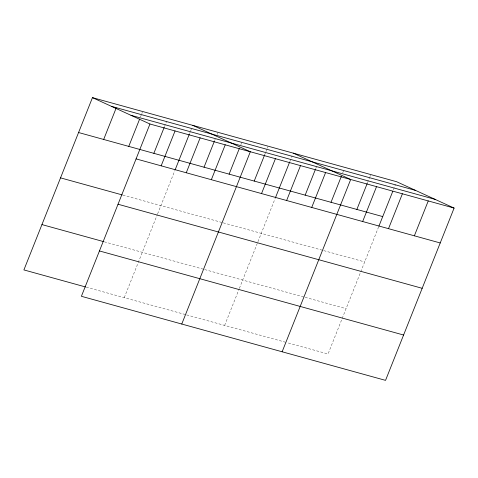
<?xml version="1.0" encoding="UTF-8"?>
<svg xmlns="http://www.w3.org/2000/svg" width="478" height="478" viewBox="0 0 478 478"><rect width="100%" height="100%" fill="white"/><g stroke="black" fill="none" stroke-linecap="round" stroke-linejoin="round"><path stroke-width="0.36" stroke-dasharray="2.39 1.79" d="M140.466 116.985L141.554 114.248M141.829 113.561L142.372 112.193M164.468 126.652L166.649 121.185M124.268 297.663L157.346 214.538M157.621 213.851L174.846 170.568M189.563 133.589L190.375 131.54M190.65 130.853L191.738 128.116M214.652 140.526L215.196 139.158M217.102 134.372L217.645 133.004M240.834 144.726L241.922 141.99M264.567 155.081L265.654 152.345M265.923 151.657L267.017 148.921M267.286 148.24L267.829 146.871M224.636 325.404L239.125 288.993M239.4 288.312L275.214 198.31M289.931 161.331L292.106 155.858M315.779 168.477L316.597 166.428M342.72 172.887L343.813 170.15M367.486 182.769L369.661 177.296M369.936 176.609L370.48 175.247M378.624 226.895L328.045 353.989L287.111 342.672M393.34 189.915L395.515 184.442M122.906 195.108L222.557 222.646M223.274 222.85L323.026 250.418M323.743 250.615L364.678 261.932M104.318 241.82L203.969 269.365M204.686 269.562L304.438 297.137M305.155 297.334L346.09 308.645M86.273 287.164L185.924 314.709M186.641 314.906L286.394 342.475"/><path stroke-width="0.72" d="M454.1 208.079L149.955 124.011L81.397 296.294L385.543 380.363L454.1 208.079L396.603 181.706L92.457 97.637L23.9 269.921L85.556 286.967M103.672 139.457L116.19 107.998M128.761 146.393L139.648 119.034M153.856 153.33L164.199 127.339M161.164 165.83L175.05 130.948M175.115 169.881L189.288 134.276M186.259 172.767L200.139 137.879M204.04 167.198L214.383 141.207M211.348 179.698L225.234 144.816M229.129 174.135L239.472 148.144M181.765 324.036L250.323 151.753L192.825 125.379M254.218 181.072L264.567 155.081M261.532 193.572L275.418 158.69M275.483 197.623L289.656 162.018M286.627 200.509L300.507 165.621M305.167 195.155L315.51 169.158M311.716 207.44L325.602 172.558M331.015 202.296L341.364 176.304M282.134 351.778L350.691 179.495L293.193 153.121M356.869 209.442L367.212 183.45M362.659 221.523L376.545 186.641M378.893 226.208L392.791 191.284M388.512 228.669L402.398 193.787M414.366 235.815L428.246 200.933M111.434 106.343L415.579 190.405M130.984 115.312L435.123 199.374M78.577 132.526L382.723 216.588M136.075 158.893L440.22 242.961M60.533 177.864L122.189 194.905M118.03 204.237L422.176 288.3M41.945 224.582L103.601 241.623M99.442 250.95L403.581 335.018M92.457 97.637L149.955 124.011"/></g></svg>
